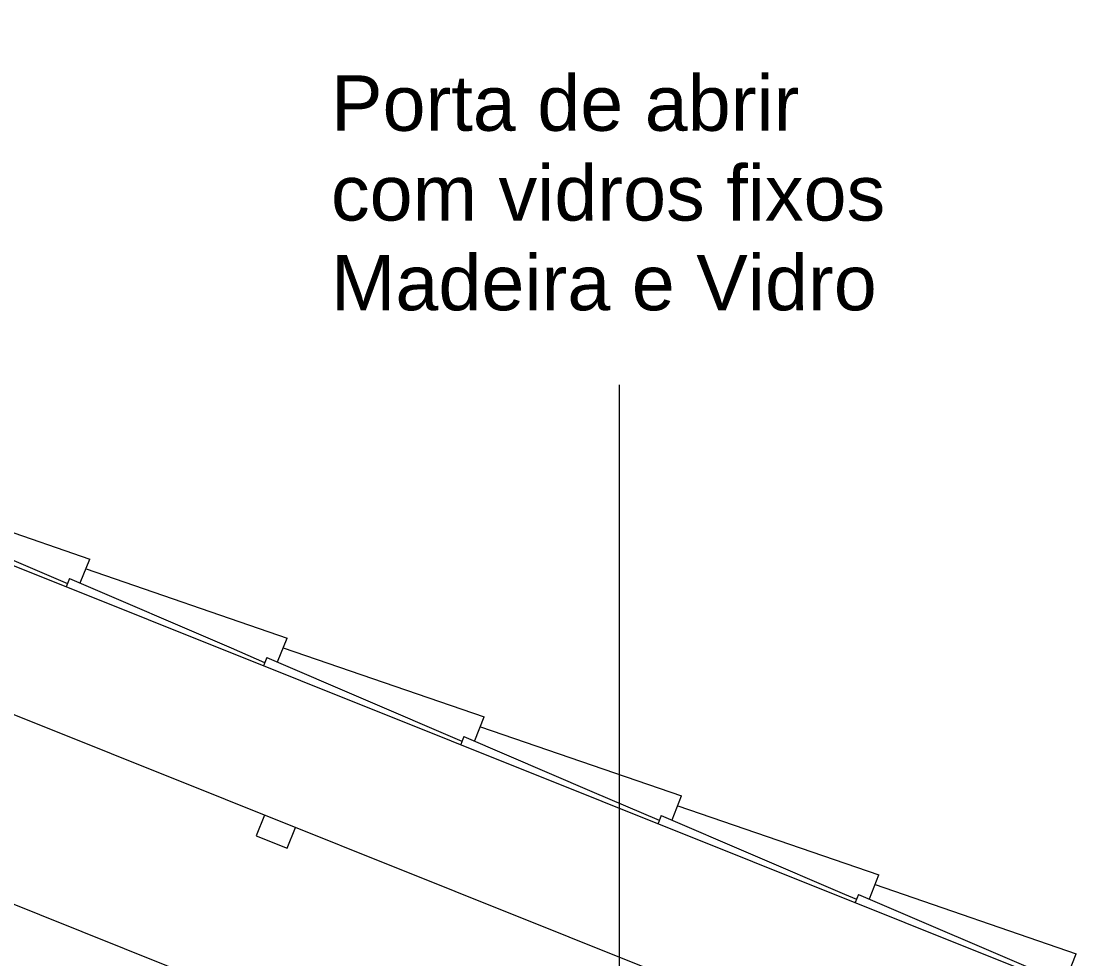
# Model space of a CAD drawing. Header units: millimetres. Extents: x -23755 to 62003, y -3000 to 6760.
# Drawn here: x 39941 to 41866, y 4748 to 6441 of the extents above; entities that cross this region are included whole.
import ezdxf

# ---------------------------------------------------------------- set-up
doc = ezdxf.new("R2010")
doc.units = ezdxf.units.MM
for name, color, linetype, lineweight in [('A-DOOR', 31, 'Continuous', 9), ('A-GLAZ-CURT', 52, 'Continuous', 9), ('A-GLAZ-CWMG', 51, 'Continuous', 9), ('A-ROOF-OTLN', 132, 'Continuous', 9), ('G-ANNO-TEXT', 231, 'Continuous', 9)]:
    doc.layers.add(name, color=color, linetype=linetype, lineweight=lineweight)
doc.styles.add('Arial_1', font='arial.ttf', dxfattribs={"height": 100})

# ---------------------------------------------------------------- blocks, each defined once
blk = doc.blocks.new('Rectangular Mullion - Terça-4255527-FACHADA FRONTAL')
at = {"layer": 'A-GLAZ-CWMG'}
for p, q in [((6602.9, 4513.6), (6588.1, 4476.4)), ((6643.8, 4454.2), (6658.6, 4491.3)), ((6588.1, 4476.4), (6643.8, 4454.2))]:
    blk.add_line(p, q, dxfattribs=at)
blk = doc.blocks.new('Porta inclinada - Porta inclinada Larissa-3958697-FACHADA FRONTAL')
at = {"layer": 'A-DOOR'}
blk.add_line((6280, 4300), (2915.6, 5646.5), dxfattribs=at)
blk = doc.blocks.new('COLONIAL BASE - COLONIAL BASE-V329-FACHADA FRONTAL')
at = {"layer": 'A-GLAZ-CURT'}
blk.add_line((6471.6, 4881.9), (6834.7, 4757), dxfattribs=at)
blk = doc.blocks.new('COLONIAL BASE - COLONIAL BASE-V328-FACHADA FRONTAL')
at = {"layer": 'A-GLAZ-CURT'}
blk.add_line((7184.6, 4596.7), (7548.1, 4471.7), dxfattribs=at)
blk = doc.blocks.new('COLONIAL BASE - COLONIAL BASE-V330-FACHADA FRONTAL')
at = {"layer": 'A-GLAZ-CURT'}
blk.add_line((5758.9, 5167), (6122.2, 5042.1), dxfattribs=at)
blk = doc.blocks.new('COLONIAL BASE - COLONIAL BASE-V331-FACHADA FRONTAL')
at = {"layer": 'A-GLAZ-CURT'}
blk.add_line((5402.2, 5309.6), (5765.4, 5184.7), dxfattribs=at)
blk = doc.blocks.new('COLONIAL BASE - COLONIAL BASE-V332-FACHADA FRONTAL')
at = {"layer": 'A-GLAZ-CURT'}
blk.add_line((5046.3, 5452), (5409.3, 5327.2), dxfattribs=at)
blk = doc.blocks.new('COLONIAL BASE - COLONIAL BASE-V341-FACHADA FRONTAL')
at = {"layer": 'A-GLAZ-CURT'}
for p, q in [((6471.6, 4881.9), (6835.2, 4756.9)), ((6441.9, 4864.2), (6436, 4849.4)), ((6441.9, 4864.2), (6794.8, 4712.8)), ((6818, 4714), (6835.2, 4756.9))]:
    blk.add_line(p, q, dxfattribs=at)
blk = doc.blocks.new('COLONIAL BASE - COLONIAL BASE-V342-FACHADA FRONTAL')
at = {"layer": 'A-GLAZ-CURT'}
for p, q in [((6115.2, 5024.4), (6478.7, 4899.5)), ((6085.4, 5006.8), (6079.5, 4992)), ((6085.4, 5006.8), (6416.5, 4864.8)), ((6461.4, 4856.4), (6478.7, 4899.5)), ((6416.5, 4864.8), (6438.4, 4855.4))]:
    blk.add_line(p, q, dxfattribs=at)
blk = doc.blocks.new('COLONIAL BASE - COLONIAL BASE-V343-FACHADA FRONTAL')
at = {"layer": 'A-GLAZ-CURT'}
for p, q in [((5758.9, 5167), (6122.2, 5042.1)), ((5728.9, 5149.4), (5723.2, 5135.1)), ((5728.9, 5149.4), (5960.2, 5050.2)), ((5960.2, 5050.2), (6081.6, 4998.1)), ((6105, 4998.9), (6122.2, 5042.1))]:
    blk.add_line(p, q, dxfattribs=at)
blk = doc.blocks.new('COLONIAL BASE - COLONIAL BASE-V344-FACHADA FRONTAL')
at = {"layer": 'A-GLAZ-CURT'}
for p, q in [((5402.2, 5309.6), (5765.7, 5184.6)), ((5372.5, 5292), (5366.6, 5277.2)), ((5372.5, 5292), (5725.1, 5140.7)), ((5748.7, 5142.1), (5765.7, 5184.6))]:
    blk.add_line(p, q, dxfattribs=at)
blk = doc.blocks.new('COLONIAL BASE - COLONIAL BASE-V345-FACHADA FRONTAL')
at = {"layer": 'A-GLAZ-CURT'}
for p, q in [((5046.3, 5452), (5409.3, 5327.2)), ((5016, 5434.5), (5010.1, 5419.8)), ((5016, 5434.5), (5308.3, 5309.2)), ((5392.1, 5284.3), (5409.3, 5327.2)), ((5308.3, 5309.2), (5368.8, 5283.2))]:
    blk.add_line(p, q, dxfattribs=at)
blk = doc.blocks.new('COLONIAL BASE - COLONIAL BASE-V339-FACHADA FRONTAL')
at = {"layer": 'A-GLAZ-CURT'}
for p, q in [((7184.6, 4596.7), (7548.1, 4471.7)), ((7154.8, 4579), (7148.9, 4564.3)), ((7154.8, 4579), (7507.8, 4427.6)), ((7530.9, 4428.6), (7548.1, 4471.7))]:
    blk.add_line(p, q, dxfattribs=at)

msp = doc.modelspace()

# ---------------------------------------------------------------- linework, layer by layer
at = {"layer": 'A-ROOF-OTLN'}
for p, q in [((42856.667, 4016.904), (36796.667, 6440.904)), ((39038.861, 5813.285), (42571.984, 4400.036))]:
    msp.add_line(p, q, dxfattribs=at)
at = {"layer": 'G-ANNO-TEXT', "color": 7}
msp.add_line((41021.738, 4385.361), (41021.738, 5784.547), dxfattribs=at)

# ---------------------------------------------------------------- block references
at = {"layer": 'A-DOOR'}
msp.add_blockref('Porta inclinada - Porta inclinada Larissa-3958697-FACHADA FRONTAL', (35012.047, 0), dxfattribs=at)
at = {"layer": 'A-GLAZ-CURT'}
for name, p in [('COLONIAL BASE - COLONIAL BASE-V339-FACHADA FRONTAL', (32516.753, 998.118)), ('COLONIAL BASE - COLONIAL BASE-V328-FACHADA FRONTAL', (32516.753, 998.118)), ('COLONIAL BASE - COLONIAL BASE-V328-FACHADA FRONTAL', (32516.753, 998.118)), ('COLONIAL BASE - COLONIAL BASE-V328-FACHADA FRONTAL', (32516.753, 998.118)), ('COLONIAL BASE - COLONIAL BASE-V328-FACHADA FRONTAL', (32516.753, 998.118)), ('COLONIAL BASE - COLONIAL BASE-V328-FACHADA FRONTAL', (32516.753, 998.118)), ('COLONIAL BASE - COLONIAL BASE-V328-FACHADA FRONTAL', (32516.753, 998.118)), ('COLONIAL BASE - COLONIAL BASE-V328-FACHADA FRONTAL', (32516.753, 998.118)), ('COLONIAL BASE - COLONIAL BASE-V328-FACHADA FRONTAL', (32516.753, 998.118)), ('COLONIAL BASE - COLONIAL BASE-V328-FACHADA FRONTAL', (32516.753, 998.118)), ('COLONIAL BASE - COLONIAL BASE-V328-FACHADA FRONTAL', (32516.753, 998.118)), ('COLONIAL BASE - COLONIAL BASE-V328-FACHADA FRONTAL', (32516.753, 998.118)), ('COLONIAL BASE - COLONIAL BASE-V328-FACHADA FRONTAL', (32516.753, 998.118)), ('COLONIAL BASE - COLONIAL BASE-V328-FACHADA FRONTAL', (32516.753, 998.118)), ('COLONIAL BASE - COLONIAL BASE-V328-FACHADA FRONTAL', (32516.753, 998.118)), ('COLONIAL BASE - COLONIAL BASE-V328-FACHADA FRONTAL', (32516.753, 998.118)), ('COLONIAL BASE - COLONIAL BASE-V328-FACHADA FRONTAL', (32516.753, 998.118)), ('COLONIAL BASE - COLONIAL BASE-V328-FACHADA FRONTAL', (32516.753, 998.118)), ('COLONIAL BASE - COLONIAL BASE-V328-FACHADA FRONTAL', (32516.753, 998.118)), ('COLONIAL BASE - COLONIAL BASE-V328-FACHADA FRONTAL', (32516.753, 998.118)), ('COLONIAL BASE - COLONIAL BASE-V328-FACHADA FRONTAL', (32516.753, 998.118)), ('COLONIAL BASE - COLONIAL BASE-V328-FACHADA FRONTAL', (32516.753, 998.118)), ('COLONIAL BASE - COLONIAL BASE-V328-FACHADA FRONTAL', (32516.753, 998.118)), ('COLONIAL BASE - COLONIAL BASE-V328-FACHADA FRONTAL', (32516.753, 998.118)), ('COLONIAL BASE - COLONIAL BASE-V328-FACHADA FRONTAL', (32516.753, 998.118)), ('COLONIAL BASE - COLONIAL BASE-V328-FACHADA FRONTAL', (32516.753, 998.118)), ('COLONIAL BASE - COLONIAL BASE-V328-FACHADA FRONTAL', (32516.753, 998.118)), ('COLONIAL BASE - COLONIAL BASE-V328-FACHADA FRONTAL', (32516.753, 998.118)), ('COLONIAL BASE - COLONIAL BASE-V328-FACHADA FRONTAL', (32516.753, 998.118)), ('COLONIAL BASE - COLONIAL BASE-V328-FACHADA FRONTAL', (32516.753, 998.118)), ('COLONIAL BASE - COLONIAL BASE-V328-FACHADA FRONTAL', (32516.753, 998.118)), ('COLONIAL BASE - COLONIAL BASE-V328-FACHADA FRONTAL', (32516.753, 998.118)), ('COLONIAL BASE - COLONIAL BASE-V328-FACHADA FRONTAL', (32516.753, 998.118)), ('COLONIAL BASE - COLONIAL BASE-V328-FACHADA FRONTAL', (32516.753, 998.118)), ('COLONIAL BASE - COLONIAL BASE-V328-FACHADA FRONTAL', (32516.753, 998.118)), ('COLONIAL BASE - COLONIAL BASE-V328-FACHADA FRONTAL', (32516.753, 998.118)), ('COLONIAL BASE - COLONIAL BASE-V328-FACHADA FRONTAL', (32516.753, 998.118)), ('COLONIAL BASE - COLONIAL BASE-V328-FACHADA FRONTAL', (32516.753, 998.118)), ('COLONIAL BASE - COLONIAL BASE-V328-FACHADA FRONTAL', (32516.753, 998.118)), ('COLONIAL BASE - COLONIAL BASE-V328-FACHADA FRONTAL', (32516.753, 998.118)), ('COLONIAL BASE - COLONIAL BASE-V328-FACHADA FRONTAL', (32516.753, 998.118)), ('COLONIAL BASE - COLONIAL BASE-V328-FACHADA FRONTAL', (32516.753, 998.118)), ('COLONIAL BASE - COLONIAL BASE-V328-FACHADA FRONTAL', (32516.753, 998.118)), ('COLONIAL BASE - COLONIAL BASE-V328-FACHADA FRONTAL', (32516.753, 998.118)), ('COLONIAL BASE - COLONIAL BASE-V328-FACHADA FRONTAL', (32516.753, 998.118)), ('COLONIAL BASE - COLONIAL BASE-V328-FACHADA FRONTAL', (32516.753, 998.118)), ('COLONIAL BASE - COLONIAL BASE-V328-FACHADA FRONTAL', (32516.753, 998.118)), ('COLONIAL BASE - COLONIAL BASE-V328-FACHADA FRONTAL', (32516.753, 998.118)), ('COLONIAL BASE - COLONIAL BASE-V328-FACHADA FRONTAL', (32516.753, 998.118)), ('COLONIAL BASE - COLONIAL BASE-V328-FACHADA FRONTAL', (32516.753, 998.118)), ('COLONIAL BASE - COLONIAL BASE-V328-FACHADA FRONTAL', (32516.753, 998.118)), ('COLONIAL BASE - COLONIAL BASE-V328-FACHADA FRONTAL', (32516.753, 998.118)), ('COLONIAL BASE - COLONIAL BASE-V328-FACHADA FRONTAL', (32516.753, 998.118)), ('COLONIAL BASE - COLONIAL BASE-V328-FACHADA FRONTAL', (32516.753, 998.118)), ('COLONIAL BASE - COLONIAL BASE-V328-FACHADA FRONTAL', (32516.753, 998.118)), ('COLONIAL BASE - COLONIAL BASE-V328-FACHADA FRONTAL', (32516.753, 998.118)), ('COLONIAL BASE - COLONIAL BASE-V328-FACHADA FRONTAL', (32516.753, 998.118)), ('COLONIAL BASE - COLONIAL BASE-V328-FACHADA FRONTAL', (32516.753, 998.118)), ('COLONIAL BASE - COLONIAL BASE-V328-FACHADA FRONTAL', (32516.753, 998.118)), ('COLONIAL BASE - COLONIAL BASE-V328-FACHADA FRONTAL', (32516.753, 998.118)), ('COLONIAL BASE - COLONIAL BASE-V328-FACHADA FRONTAL', (32516.753, 998.118)), ('COLONIAL BASE - COLONIAL BASE-V345-FACHADA FRONTAL', (35012.047, 0)), ('COLONIAL BASE - COLONIAL BASE-V332-FACHADA FRONTAL', (35012.047, 0)), ('COLONIAL BASE - COLONIAL BASE-V332-FACHADA FRONTAL', (35012.047, 0)), ('COLONIAL BASE - COLONIAL BASE-V332-FACHADA FRONTAL', (35012.047, 0)), ('COLONIAL BASE - COLONIAL BASE-V332-FACHADA FRONTAL', (35012.047, 0)), ('COLONIAL BASE - COLONIAL BASE-V332-FACHADA FRONTAL', (35012.047, 0)), ('COLONIAL BASE - COLONIAL BASE-V332-FACHADA FRONTAL', (35012.047, 0)), ('COLONIAL BASE - COLONIAL BASE-V332-FACHADA FRONTAL', (35012.047, 0)), ('COLONIAL BASE - COLONIAL BASE-V332-FACHADA FRONTAL', (35012.047, 0)), ('COLONIAL BASE - COLONIAL BASE-V332-FACHADA FRONTAL', (35012.047, 0)), ('COLONIAL BASE - COLONIAL BASE-V332-FACHADA FRONTAL', (35012.047, 0)), ('COLONIAL BASE - COLONIAL BASE-V332-FACHADA FRONTAL', (35012.047, 0)), ('COLONIAL BASE - COLONIAL BASE-V332-FACHADA FRONTAL', (35012.047, 0)), ('COLONIAL BASE - COLONIAL BASE-V332-FACHADA FRONTAL', (35012.047, 0)), ('COLONIAL BASE - COLONIAL BASE-V332-FACHADA FRONTAL', (35012.047, 0)), ('COLONIAL BASE - COLONIAL BASE-V332-FACHADA FRONTAL', (35012.047, 0)), ('COLONIAL BASE - COLONIAL BASE-V332-FACHADA FRONTAL', (35012.047, 0)), ('COLONIAL BASE - COLONIAL BASE-V332-FACHADA FRONTAL', (35012.047, 0)), ('COLONIAL BASE - COLONIAL BASE-V332-FACHADA FRONTAL', (35012.047, 0)), ('COLONIAL BASE - COLONIAL BASE-V332-FACHADA FRONTAL', (35012.047, 0)), ('COLONIAL BASE - COLONIAL BASE-V332-FACHADA FRONTAL', (35012.047, 0)), ('COLONIAL BASE - COLONIAL BASE-V332-FACHADA FRONTAL', (35012.047, 0)), ('COLONIAL BASE - COLONIAL BASE-V332-FACHADA FRONTAL', (35012.047, 0)), ('COLONIAL BASE - COLONIAL BASE-V332-FACHADA FRONTAL', (35012.047, 0)), ('COLONIAL BASE - COLONIAL BASE-V332-FACHADA FRONTAL', (35012.047, 0)), ('COLONIAL BASE - COLONIAL BASE-V332-FACHADA FRONTAL', (35012.047, 0)), ('COLONIAL BASE - COLONIAL BASE-V332-FACHADA FRONTAL', (35012.047, 0)), ('COLONIAL BASE - COLONIAL BASE-V332-FACHADA FRONTAL', (35012.047, 0)), ('COLONIAL BASE - COLONIAL BASE-V332-FACHADA FRONTAL', (35012.047, 0)), ('COLONIAL BASE - COLONIAL BASE-V332-FACHADA FRONTAL', (35012.047, 0)), ('COLONIAL BASE - COLONIAL BASE-V332-FACHADA FRONTAL', (35012.047, 0)), ('COLONIAL BASE - COLONIAL BASE-V332-FACHADA FRONTAL', (35012.047, 0)), ('COLONIAL BASE - COLONIAL BASE-V332-FACHADA FRONTAL', (35012.047, 0)), ('COLONIAL BASE - COLONIAL BASE-V332-FACHADA FRONTAL', (35012.047, 0)), ('COLONIAL BASE - COLONIAL BASE-V332-FACHADA FRONTAL', (35012.047, 0)), ('COLONIAL BASE - COLONIAL BASE-V332-FACHADA FRONTAL', (35012.047, 0)), ('COLONIAL BASE - COLONIAL BASE-V332-FACHADA FRONTAL', (35012.047, 0)), ('COLONIAL BASE - COLONIAL BASE-V332-FACHADA FRONTAL', (35012.047, 0)), ('COLONIAL BASE - COLONIAL BASE-V332-FACHADA FRONTAL', (35012.047, 0)), ('COLONIAL BASE - COLONIAL BASE-V332-FACHADA FRONTAL', (35012.047, 0)), ('COLONIAL BASE - COLONIAL BASE-V332-FACHADA FRONTAL', (35012.047, 0)), ('COLONIAL BASE - COLONIAL BASE-V332-FACHADA FRONTAL', (35012.047, 0)), ('COLONIAL BASE - COLONIAL BASE-V332-FACHADA FRONTAL', (35012.047, 0)), ('COLONIAL BASE - COLONIAL BASE-V332-FACHADA FRONTAL', (35012.047, 0)), ('COLONIAL BASE - COLONIAL BASE-V332-FACHADA FRONTAL', (35012.047, 0)), ('COLONIAL BASE - COLONIAL BASE-V332-FACHADA FRONTAL', (35012.047, 0)), ('COLONIAL BASE - COLONIAL BASE-V332-FACHADA FRONTAL', (35012.047, 0)), ('COLONIAL BASE - COLONIAL BASE-V332-FACHADA FRONTAL', (35012.047, 0)), ('COLONIAL BASE - COLONIAL BASE-V332-FACHADA FRONTAL', (35012.047, 0)), ('COLONIAL BASE - COLONIAL BASE-V332-FACHADA FRONTAL', (35012.047, 0)), ('COLONIAL BASE - COLONIAL BASE-V332-FACHADA FRONTAL', (35012.047, 0)), ('COLONIAL BASE - COLONIAL BASE-V332-FACHADA FRONTAL', (35012.047, 0)), ('COLONIAL BASE - COLONIAL BASE-V332-FACHADA FRONTAL', (35012.047, 0)), ('COLONIAL BASE - COLONIAL BASE-V332-FACHADA FRONTAL', (35012.047, 0)), ('COLONIAL BASE - COLONIAL BASE-V332-FACHADA FRONTAL', (35012.047, 0)), ('COLONIAL BASE - COLONIAL BASE-V332-FACHADA FRONTAL', (35012.047, 0)), ('COLONIAL BASE - COLONIAL BASE-V332-FACHADA FRONTAL', (35012.047, 0)), ('COLONIAL BASE - COLONIAL BASE-V332-FACHADA FRONTAL', (35012.047, 0)), ('COLONIAL BASE - COLONIAL BASE-V332-FACHADA FRONTAL', (35012.047, 0)), ('COLONIAL BASE - COLONIAL BASE-V332-FACHADA FRONTAL', (35012.047, 0)), ('COLONIAL BASE - COLONIAL BASE-V332-FACHADA FRONTAL', (35012.047, 0)), ('COLONIAL BASE - COLONIAL BASE-V344-FACHADA FRONTAL', (35012.047, 0)), ('COLONIAL BASE - COLONIAL BASE-V331-FACHADA FRONTAL', (35012.047, 0)), ('COLONIAL BASE - COLONIAL BASE-V331-FACHADA FRONTAL', (35012.047, 0)), ('COLONIAL BASE - COLONIAL BASE-V331-FACHADA FRONTAL', (35012.047, 0)), ('COLONIAL BASE - COLONIAL BASE-V331-FACHADA FRONTAL', (35012.047, 0)), ('COLONIAL BASE - COLONIAL BASE-V331-FACHADA FRONTAL', (35012.047, 0)), ('COLONIAL BASE - COLONIAL BASE-V331-FACHADA FRONTAL', (35012.047, 0)), ('COLONIAL BASE - COLONIAL BASE-V331-FACHADA FRONTAL', (35012.047, 0)), ('COLONIAL BASE - COLONIAL BASE-V331-FACHADA FRONTAL', (35012.047, 0)), ('COLONIAL BASE - COLONIAL BASE-V331-FACHADA FRONTAL', (35012.047, 0)), ('COLONIAL BASE - COLONIAL BASE-V331-FACHADA FRONTAL', (35012.047, 0)), ('COLONIAL BASE - COLONIAL BASE-V331-FACHADA FRONTAL', (35012.047, 0)), ('COLONIAL BASE - COLONIAL BASE-V331-FACHADA FRONTAL', (35012.047, 0)), ('COLONIAL BASE - COLONIAL BASE-V331-FACHADA FRONTAL', (35012.047, 0)), ('COLONIAL BASE - COLONIAL BASE-V331-FACHADA FRONTAL', (35012.047, 0)), ('COLONIAL BASE - COLONIAL BASE-V331-FACHADA FRONTAL', (35012.047, 0)), ('COLONIAL BASE - COLONIAL BASE-V331-FACHADA FRONTAL', (35012.047, 0)), ('COLONIAL BASE - COLONIAL BASE-V331-FACHADA FRONTAL', (35012.047, 0)), ('COLONIAL BASE - COLONIAL BASE-V331-FACHADA FRONTAL', (35012.047, 0)), ('COLONIAL BASE - COLONIAL BASE-V331-FACHADA FRONTAL', (35012.047, 0)), ('COLONIAL BASE - COLONIAL BASE-V331-FACHADA FRONTAL', (35012.047, 0)), ('COLONIAL BASE - COLONIAL BASE-V331-FACHADA FRONTAL', (35012.047, 0)), ('COLONIAL BASE - COLONIAL BASE-V331-FACHADA FRONTAL', (35012.047, 0)), ('COLONIAL BASE - COLONIAL BASE-V331-FACHADA FRONTAL', (35012.047, 0)), ('COLONIAL BASE - COLONIAL BASE-V331-FACHADA FRONTAL', (35012.047, 0)), ('COLONIAL BASE - COLONIAL BASE-V331-FACHADA FRONTAL', (35012.047, 0)), ('COLONIAL BASE - COLONIAL BASE-V331-FACHADA FRONTAL', (35012.047, 0)), ('COLONIAL BASE - COLONIAL BASE-V331-FACHADA FRONTAL', (35012.047, 0)), ('COLONIAL BASE - COLONIAL BASE-V331-FACHADA FRONTAL', (35012.047, 0)), ('COLONIAL BASE - COLONIAL BASE-V331-FACHADA FRONTAL', (35012.047, 0)), ('COLONIAL BASE - COLONIAL BASE-V331-FACHADA FRONTAL', (35012.047, 0)), ('COLONIAL BASE - COLONIAL BASE-V331-FACHADA FRONTAL', (35012.047, 0)), ('COLONIAL BASE - COLONIAL BASE-V331-FACHADA FRONTAL', (35012.047, 0)), ('COLONIAL BASE - COLONIAL BASE-V331-FACHADA FRONTAL', (35012.047, 0)), ('COLONIAL BASE - COLONIAL BASE-V331-FACHADA FRONTAL', (35012.047, 0)), ('COLONIAL BASE - COLONIAL BASE-V331-FACHADA FRONTAL', (35012.047, 0)), ('COLONIAL BASE - COLONIAL BASE-V331-FACHADA FRONTAL', (35012.047, 0)), ('COLONIAL BASE - COLONIAL BASE-V331-FACHADA FRONTAL', (35012.047, 0)), ('COLONIAL BASE - COLONIAL BASE-V331-FACHADA FRONTAL', (35012.047, 0)), ('COLONIAL BASE - COLONIAL BASE-V331-FACHADA FRONTAL', (35012.047, 0)), ('COLONIAL BASE - COLONIAL BASE-V331-FACHADA FRONTAL', (35012.047, 0)), ('COLONIAL BASE - COLONIAL BASE-V331-FACHADA FRONTAL', (35012.047, 0)), ('COLONIAL BASE - COLONIAL BASE-V331-FACHADA FRONTAL', (35012.047, 0)), ('COLONIAL BASE - COLONIAL BASE-V331-FACHADA FRONTAL', (35012.047, 0)), ('COLONIAL BASE - COLONIAL BASE-V331-FACHADA FRONTAL', (35012.047, 0)), ('COLONIAL BASE - COLONIAL BASE-V331-FACHADA FRONTAL', (35012.047, 0)), ('COLONIAL BASE - COLONIAL BASE-V331-FACHADA FRONTAL', (35012.047, 0)), ('COLONIAL BASE - COLONIAL BASE-V331-FACHADA FRONTAL', (35012.047, 0)), ('COLONIAL BASE - COLONIAL BASE-V331-FACHADA FRONTAL', (35012.047, 0)), ('COLONIAL BASE - COLONIAL BASE-V331-FACHADA FRONTAL', (35012.047, 0)), ('COLONIAL BASE - COLONIAL BASE-V331-FACHADA FRONTAL', (35012.047, 0)), ('COLONIAL BASE - COLONIAL BASE-V331-FACHADA FRONTAL', (35012.047, 0)), ('COLONIAL BASE - COLONIAL BASE-V331-FACHADA FRONTAL', (35012.047, 0)), ('COLONIAL BASE - COLONIAL BASE-V331-FACHADA FRONTAL', (35012.047, 0)), ('COLONIAL BASE - COLONIAL BASE-V331-FACHADA FRONTAL', (35012.047, 0)), ('COLONIAL BASE - COLONIAL BASE-V331-FACHADA FRONTAL', (35012.047, 0)), ('COLONIAL BASE - COLONIAL BASE-V331-FACHADA FRONTAL', (35012.047, 0)), ('COLONIAL BASE - COLONIAL BASE-V331-FACHADA FRONTAL', (35012.047, 0)), ('COLONIAL BASE - COLONIAL BASE-V331-FACHADA FRONTAL', (35012.047, 0)), ('COLONIAL BASE - COLONIAL BASE-V331-FACHADA FRONTAL', (35012.047, 0)), ('COLONIAL BASE - COLONIAL BASE-V331-FACHADA FRONTAL', (35012.047, 0)), ('COLONIAL BASE - COLONIAL BASE-V343-FACHADA FRONTAL', (35012.047, 0)), ('COLONIAL BASE - COLONIAL BASE-V330-FACHADA FRONTAL', (35012.047, 0)), ('COLONIAL BASE - COLONIAL BASE-V330-FACHADA FRONTAL', (35012.047, 0)), ('COLONIAL BASE - COLONIAL BASE-V330-FACHADA FRONTAL', (35012.047, 0)), ('COLONIAL BASE - COLONIAL BASE-V330-FACHADA FRONTAL', (35012.047, 0)), ('COLONIAL BASE - COLONIAL BASE-V330-FACHADA FRONTAL', (35012.047, 0)), ('COLONIAL BASE - COLONIAL BASE-V330-FACHADA FRONTAL', (35012.047, 0)), ('COLONIAL BASE - COLONIAL BASE-V330-FACHADA FRONTAL', (35012.047, 0)), ('COLONIAL BASE - COLONIAL BASE-V330-FACHADA FRONTAL', (35012.047, 0)), ('COLONIAL BASE - COLONIAL BASE-V330-FACHADA FRONTAL', (35012.047, 0)), ('COLONIAL BASE - COLONIAL BASE-V330-FACHADA FRONTAL', (35012.047, 0)), ('COLONIAL BASE - COLONIAL BASE-V330-FACHADA FRONTAL', (35012.047, 0)), ('COLONIAL BASE - COLONIAL BASE-V330-FACHADA FRONTAL', (35012.047, 0)), ('COLONIAL BASE - COLONIAL BASE-V330-FACHADA FRONTAL', (35012.047, 0)), ('COLONIAL BASE - COLONIAL BASE-V330-FACHADA FRONTAL', (35012.047, 0)), ('COLONIAL BASE - COLONIAL BASE-V330-FACHADA FRONTAL', (35012.047, 0)), ('COLONIAL BASE - COLONIAL BASE-V330-FACHADA FRONTAL', (35012.047, 0)), ('COLONIAL BASE - COLONIAL BASE-V330-FACHADA FRONTAL', (35012.047, 0)), ('COLONIAL BASE - COLONIAL BASE-V330-FACHADA FRONTAL', (35012.047, 0)), ('COLONIAL BASE - COLONIAL BASE-V330-FACHADA FRONTAL', (35012.047, 0)), ('COLONIAL BASE - COLONIAL BASE-V330-FACHADA FRONTAL', (35012.047, 0)), ('COLONIAL BASE - COLONIAL BASE-V330-FACHADA FRONTAL', (35012.047, 0)), ('COLONIAL BASE - COLONIAL BASE-V330-FACHADA FRONTAL', (35012.047, 0)), ('COLONIAL BASE - COLONIAL BASE-V330-FACHADA FRONTAL', (35012.047, 0)), ('COLONIAL BASE - COLONIAL BASE-V330-FACHADA FRONTAL', (35012.047, 0)), ('COLONIAL BASE - COLONIAL BASE-V330-FACHADA FRONTAL', (35012.047, 0)), ('COLONIAL BASE - COLONIAL BASE-V330-FACHADA FRONTAL', (35012.047, 0)), ('COLONIAL BASE - COLONIAL BASE-V330-FACHADA FRONTAL', (35012.047, 0)), ('COLONIAL BASE - COLONIAL BASE-V330-FACHADA FRONTAL', (35012.047, 0)), ('COLONIAL BASE - COLONIAL BASE-V330-FACHADA FRONTAL', (35012.047, 0)), ('COLONIAL BASE - COLONIAL BASE-V330-FACHADA FRONTAL', (35012.047, 0)), ('COLONIAL BASE - COLONIAL BASE-V330-FACHADA FRONTAL', (35012.047, 0)), ('COLONIAL BASE - COLONIAL BASE-V330-FACHADA FRONTAL', (35012.047, 0)), ('COLONIAL BASE - COLONIAL BASE-V330-FACHADA FRONTAL', (35012.047, 0)), ('COLONIAL BASE - COLONIAL BASE-V330-FACHADA FRONTAL', (35012.047, 0)), ('COLONIAL BASE - COLONIAL BASE-V330-FACHADA FRONTAL', (35012.047, 0)), ('COLONIAL BASE - COLONIAL BASE-V330-FACHADA FRONTAL', (35012.047, 0)), ('COLONIAL BASE - COLONIAL BASE-V330-FACHADA FRONTAL', (35012.047, 0)), ('COLONIAL BASE - COLONIAL BASE-V330-FACHADA FRONTAL', (35012.047, 0)), ('COLONIAL BASE - COLONIAL BASE-V330-FACHADA FRONTAL', (35012.047, 0)), ('COLONIAL BASE - COLONIAL BASE-V330-FACHADA FRONTAL', (35012.047, 0)), ('COLONIAL BASE - COLONIAL BASE-V330-FACHADA FRONTAL', (35012.047, 0)), ('COLONIAL BASE - COLONIAL BASE-V330-FACHADA FRONTAL', (35012.047, 0)), ('COLONIAL BASE - COLONIAL BASE-V330-FACHADA FRONTAL', (35012.047, 0)), ('COLONIAL BASE - COLONIAL BASE-V330-FACHADA FRONTAL', (35012.047, 0)), ('COLONIAL BASE - COLONIAL BASE-V330-FACHADA FRONTAL', (35012.047, 0)), ('COLONIAL BASE - COLONIAL BASE-V330-FACHADA FRONTAL', (35012.047, 0)), ('COLONIAL BASE - COLONIAL BASE-V330-FACHADA FRONTAL', (35012.047, 0)), ('COLONIAL BASE - COLONIAL BASE-V330-FACHADA FRONTAL', (35012.047, 0)), ('COLONIAL BASE - COLONIAL BASE-V330-FACHADA FRONTAL', (35012.047, 0)), ('COLONIAL BASE - COLONIAL BASE-V330-FACHADA FRONTAL', (35012.047, 0)), ('COLONIAL BASE - COLONIAL BASE-V330-FACHADA FRONTAL', (35012.047, 0)), ('COLONIAL BASE - COLONIAL BASE-V330-FACHADA FRONTAL', (35012.047, 0)), ('COLONIAL BASE - COLONIAL BASE-V330-FACHADA FRONTAL', (35012.047, 0)), ('COLONIAL BASE - COLONIAL BASE-V330-FACHADA FRONTAL', (35012.047, 0)), ('COLONIAL BASE - COLONIAL BASE-V330-FACHADA FRONTAL', (35012.047, 0)), ('COLONIAL BASE - COLONIAL BASE-V330-FACHADA FRONTAL', (35012.047, 0)), ('COLONIAL BASE - COLONIAL BASE-V330-FACHADA FRONTAL', (35012.047, 0)), ('COLONIAL BASE - COLONIAL BASE-V330-FACHADA FRONTAL', (35012.047, 0)), ('COLONIAL BASE - COLONIAL BASE-V330-FACHADA FRONTAL', (35012.047, 0)), ('COLONIAL BASE - COLONIAL BASE-V330-FACHADA FRONTAL', (35012.047, 0)), ('COLONIAL BASE - COLONIAL BASE-V342-FACHADA FRONTAL', (35012.047, 0)), ('COLONIAL BASE - COLONIAL BASE-V328-FACHADA FRONTAL', (33942.635, 427.765)), ('COLONIAL BASE - COLONIAL BASE-V328-FACHADA FRONTAL', (33942.635, 427.765)), ('COLONIAL BASE - COLONIAL BASE-V328-FACHADA FRONTAL', (33942.635, 427.765)), ('COLONIAL BASE - COLONIAL BASE-V328-FACHADA FRONTAL', (33942.635, 427.765)), ('COLONIAL BASE - COLONIAL BASE-V328-FACHADA FRONTAL', (33942.635, 427.765)), ('COLONIAL BASE - COLONIAL BASE-V328-FACHADA FRONTAL', (33942.635, 427.765)), ('COLONIAL BASE - COLONIAL BASE-V328-FACHADA FRONTAL', (33942.635, 427.765)), ('COLONIAL BASE - COLONIAL BASE-V328-FACHADA FRONTAL', (33942.635, 427.765)), ('COLONIAL BASE - COLONIAL BASE-V328-FACHADA FRONTAL', (33942.635, 427.765)), ('COLONIAL BASE - COLONIAL BASE-V328-FACHADA FRONTAL', (33942.635, 427.765)), ('COLONIAL BASE - COLONIAL BASE-V328-FACHADA FRONTAL', (33942.635, 427.765)), ('COLONIAL BASE - COLONIAL BASE-V328-FACHADA FRONTAL', (33942.635, 427.765)), ('COLONIAL BASE - COLONIAL BASE-V328-FACHADA FRONTAL', (33942.635, 427.765)), ('COLONIAL BASE - COLONIAL BASE-V328-FACHADA FRONTAL', (33942.635, 427.765)), ('COLONIAL BASE - COLONIAL BASE-V328-FACHADA FRONTAL', (33942.635, 427.765)), ('COLONIAL BASE - COLONIAL BASE-V328-FACHADA FRONTAL', (33942.635, 427.765)), ('COLONIAL BASE - COLONIAL BASE-V328-FACHADA FRONTAL', (33942.635, 427.765)), ('COLONIAL BASE - COLONIAL BASE-V328-FACHADA FRONTAL', (33942.635, 427.765)), ('COLONIAL BASE - COLONIAL BASE-V328-FACHADA FRONTAL', (33942.635, 427.765)), ('COLONIAL BASE - COLONIAL BASE-V328-FACHADA FRONTAL', (33942.635, 427.765)), ('COLONIAL BASE - COLONIAL BASE-V328-FACHADA FRONTAL', (33942.635, 427.765)), ('COLONIAL BASE - COLONIAL BASE-V328-FACHADA FRONTAL', (33942.635, 427.765)), ('COLONIAL BASE - COLONIAL BASE-V328-FACHADA FRONTAL', (33942.635, 427.765)), ('COLONIAL BASE - COLONIAL BASE-V328-FACHADA FRONTAL', (33942.635, 427.765)), ('COLONIAL BASE - COLONIAL BASE-V328-FACHADA FRONTAL', (33942.635, 427.765)), ('COLONIAL BASE - COLONIAL BASE-V328-FACHADA FRONTAL', (33942.635, 427.765)), ('COLONIAL BASE - COLONIAL BASE-V328-FACHADA FRONTAL', (33942.635, 427.765)), ('COLONIAL BASE - COLONIAL BASE-V328-FACHADA FRONTAL', (33942.635, 427.765)), ('COLONIAL BASE - COLONIAL BASE-V328-FACHADA FRONTAL', (33942.635, 427.765)), ('COLONIAL BASE - COLONIAL BASE-V328-FACHADA FRONTAL', (33942.635, 427.765)), ('COLONIAL BASE - COLONIAL BASE-V328-FACHADA FRONTAL', (33942.635, 427.765)), ('COLONIAL BASE - COLONIAL BASE-V328-FACHADA FRONTAL', (33942.635, 427.765)), ('COLONIAL BASE - COLONIAL BASE-V328-FACHADA FRONTAL', (33942.635, 427.765)), ('COLONIAL BASE - COLONIAL BASE-V328-FACHADA FRONTAL', (33942.635, 427.765)), ('COLONIAL BASE - COLONIAL BASE-V328-FACHADA FRONTAL', (33942.635, 427.765)), ('COLONIAL BASE - COLONIAL BASE-V328-FACHADA FRONTAL', (33942.635, 427.765)), ('COLONIAL BASE - COLONIAL BASE-V328-FACHADA FRONTAL', (33942.635, 427.765)), ('COLONIAL BASE - COLONIAL BASE-V328-FACHADA FRONTAL', (33942.635, 427.765)), ('COLONIAL BASE - COLONIAL BASE-V328-FACHADA FRONTAL', (33942.635, 427.765)), ('COLONIAL BASE - COLONIAL BASE-V328-FACHADA FRONTAL', (33942.635, 427.765)), ('COLONIAL BASE - COLONIAL BASE-V328-FACHADA FRONTAL', (33942.635, 427.765)), ('COLONIAL BASE - COLONIAL BASE-V328-FACHADA FRONTAL', (33942.635, 427.765)), ('COLONIAL BASE - COLONIAL BASE-V328-FACHADA FRONTAL', (33942.635, 427.765)), ('COLONIAL BASE - COLONIAL BASE-V328-FACHADA FRONTAL', (33942.635, 427.765)), ('COLONIAL BASE - COLONIAL BASE-V328-FACHADA FRONTAL', (33942.635, 427.765)), ('COLONIAL BASE - COLONIAL BASE-V328-FACHADA FRONTAL', (33942.635, 427.765)), ('COLONIAL BASE - COLONIAL BASE-V328-FACHADA FRONTAL', (33942.635, 427.765)), ('COLONIAL BASE - COLONIAL BASE-V328-FACHADA FRONTAL', (33942.635, 427.765)), ('COLONIAL BASE - COLONIAL BASE-V328-FACHADA FRONTAL', (33942.635, 427.765)), ('COLONIAL BASE - COLONIAL BASE-V328-FACHADA FRONTAL', (33942.635, 427.765)), ('COLONIAL BASE - COLONIAL BASE-V328-FACHADA FRONTAL', (33942.635, 427.765)), ('COLONIAL BASE - COLONIAL BASE-V328-FACHADA FRONTAL', (33942.635, 427.765)), ('COLONIAL BASE - COLONIAL BASE-V328-FACHADA FRONTAL', (33942.635, 427.765)), ('COLONIAL BASE - COLONIAL BASE-V328-FACHADA FRONTAL', (33942.635, 427.765)), ('COLONIAL BASE - COLONIAL BASE-V328-FACHADA FRONTAL', (33942.635, 427.765)), ('COLONIAL BASE - COLONIAL BASE-V328-FACHADA FRONTAL', (33942.635, 427.765)), ('COLONIAL BASE - COLONIAL BASE-V328-FACHADA FRONTAL', (33942.635, 427.765)), ('COLONIAL BASE - COLONIAL BASE-V328-FACHADA FRONTAL', (33942.635, 427.765)), ('COLONIAL BASE - COLONIAL BASE-V328-FACHADA FRONTAL', (33942.635, 427.765)), ('COLONIAL BASE - COLONIAL BASE-V328-FACHADA FRONTAL', (33942.635, 427.765)), ('COLONIAL BASE - COLONIAL BASE-V341-FACHADA FRONTAL', (35012.047, 0)), ('COLONIAL BASE - COLONIAL BASE-V329-FACHADA FRONTAL', (35012.047, 0)), ('COLONIAL BASE - COLONIAL BASE-V329-FACHADA FRONTAL', (35012.047, 0)), ('COLONIAL BASE - COLONIAL BASE-V329-FACHADA FRONTAL', (35012.047, 0)), ('COLONIAL BASE - COLONIAL BASE-V329-FACHADA FRONTAL', (35012.047, 0)), ('COLONIAL BASE - COLONIAL BASE-V329-FACHADA FRONTAL', (35012.047, 0)), ('COLONIAL BASE - COLONIAL BASE-V329-FACHADA FRONTAL', (35012.047, 0)), ('COLONIAL BASE - COLONIAL BASE-V329-FACHADA FRONTAL', (35012.047, 0)), ('COLONIAL BASE - COLONIAL BASE-V329-FACHADA FRONTAL', (35012.047, 0)), ('COLONIAL BASE - COLONIAL BASE-V329-FACHADA FRONTAL', (35012.047, 0)), ('COLONIAL BASE - COLONIAL BASE-V329-FACHADA FRONTAL', (35012.047, 0)), ('COLONIAL BASE - COLONIAL BASE-V329-FACHADA FRONTAL', (35012.047, 0)), ('COLONIAL BASE - COLONIAL BASE-V329-FACHADA FRONTAL', (35012.047, 0)), ('COLONIAL BASE - COLONIAL BASE-V329-FACHADA FRONTAL', (35012.047, 0)), ('COLONIAL BASE - COLONIAL BASE-V329-FACHADA FRONTAL', (35012.047, 0)), ('COLONIAL BASE - COLONIAL BASE-V329-FACHADA FRONTAL', (35012.047, 0)), ('COLONIAL BASE - COLONIAL BASE-V329-FACHADA FRONTAL', (35012.047, 0)), ('COLONIAL BASE - COLONIAL BASE-V329-FACHADA FRONTAL', (35012.047, 0)), ('COLONIAL BASE - COLONIAL BASE-V329-FACHADA FRONTAL', (35012.047, 0)), ('COLONIAL BASE - COLONIAL BASE-V329-FACHADA FRONTAL', (35012.047, 0)), ('COLONIAL BASE - COLONIAL BASE-V329-FACHADA FRONTAL', (35012.047, 0)), ('COLONIAL BASE - COLONIAL BASE-V329-FACHADA FRONTAL', (35012.047, 0)), ('COLONIAL BASE - COLONIAL BASE-V329-FACHADA FRONTAL', (35012.047, 0)), ('COLONIAL BASE - COLONIAL BASE-V329-FACHADA FRONTAL', (35012.047, 0)), ('COLONIAL BASE - COLONIAL BASE-V329-FACHADA FRONTAL', (35012.047, 0)), ('COLONIAL BASE - COLONIAL BASE-V329-FACHADA FRONTAL', (35012.047, 0)), ('COLONIAL BASE - COLONIAL BASE-V329-FACHADA FRONTAL', (35012.047, 0)), ('COLONIAL BASE - COLONIAL BASE-V329-FACHADA FRONTAL', (35012.047, 0)), ('COLONIAL BASE - COLONIAL BASE-V329-FACHADA FRONTAL', (35012.047, 0)), ('COLONIAL BASE - COLONIAL BASE-V329-FACHADA FRONTAL', (35012.047, 0)), ('COLONIAL BASE - COLONIAL BASE-V329-FACHADA FRONTAL', (35012.047, 0)), ('COLONIAL BASE - COLONIAL BASE-V329-FACHADA FRONTAL', (35012.047, 0)), ('COLONIAL BASE - COLONIAL BASE-V329-FACHADA FRONTAL', (35012.047, 0)), ('COLONIAL BASE - COLONIAL BASE-V329-FACHADA FRONTAL', (35012.047, 0)), ('COLONIAL BASE - COLONIAL BASE-V329-FACHADA FRONTAL', (35012.047, 0)), ('COLONIAL BASE - COLONIAL BASE-V329-FACHADA FRONTAL', (35012.047, 0)), ('COLONIAL BASE - COLONIAL BASE-V329-FACHADA FRONTAL', (35012.047, 0)), ('COLONIAL BASE - COLONIAL BASE-V329-FACHADA FRONTAL', (35012.047, 0)), ('COLONIAL BASE - COLONIAL BASE-V329-FACHADA FRONTAL', (35012.047, 0)), ('COLONIAL BASE - COLONIAL BASE-V329-FACHADA FRONTAL', (35012.047, 0)), ('COLONIAL BASE - COLONIAL BASE-V329-FACHADA FRONTAL', (35012.047, 0)), ('COLONIAL BASE - COLONIAL BASE-V329-FACHADA FRONTAL', (35012.047, 0)), ('COLONIAL BASE - COLONIAL BASE-V329-FACHADA FRONTAL', (35012.047, 0)), ('COLONIAL BASE - COLONIAL BASE-V329-FACHADA FRONTAL', (35012.047, 0)), ('COLONIAL BASE - COLONIAL BASE-V329-FACHADA FRONTAL', (35012.047, 0)), ('COLONIAL BASE - COLONIAL BASE-V329-FACHADA FRONTAL', (35012.047, 0)), ('COLONIAL BASE - COLONIAL BASE-V329-FACHADA FRONTAL', (35012.047, 0)), ('COLONIAL BASE - COLONIAL BASE-V329-FACHADA FRONTAL', (35012.047, 0)), ('COLONIAL BASE - COLONIAL BASE-V329-FACHADA FRONTAL', (35012.047, 0)), ('COLONIAL BASE - COLONIAL BASE-V329-FACHADA FRONTAL', (35012.047, 0)), ('COLONIAL BASE - COLONIAL BASE-V329-FACHADA FRONTAL', (35012.047, 0)), ('COLONIAL BASE - COLONIAL BASE-V329-FACHADA FRONTAL', (35012.047, 0)), ('COLONIAL BASE - COLONIAL BASE-V329-FACHADA FRONTAL', (35012.047, 0)), ('COLONIAL BASE - COLONIAL BASE-V329-FACHADA FRONTAL', (35012.047, 0)), ('COLONIAL BASE - COLONIAL BASE-V329-FACHADA FRONTAL', (35012.047, 0)), ('COLONIAL BASE - COLONIAL BASE-V329-FACHADA FRONTAL', (35012.047, 0)), ('COLONIAL BASE - COLONIAL BASE-V329-FACHADA FRONTAL', (35012.047, 0)), ('COLONIAL BASE - COLONIAL BASE-V329-FACHADA FRONTAL', (35012.047, 0)), ('COLONIAL BASE - COLONIAL BASE-V329-FACHADA FRONTAL', (35012.047, 0)), ('COLONIAL BASE - COLONIAL BASE-V329-FACHADA FRONTAL', (35012.047, 0)), ('COLONIAL BASE - COLONIAL BASE-V329-FACHADA FRONTAL', (35012.047, 0))]:
    msp.add_blockref(name, p, dxfattribs=at)
at = {"layer": 'A-GLAZ-CWMG'}
msp.add_blockref('Rectangular Mullion - Terça-4255527-FACHADA FRONTAL', (33777.764, 493.713), dxfattribs=at)

# ---------------------------------------------------------------- texts
at = {"layer": 'G-ANNO-TEXT', "color": 7, "char_height": 100, "attachment_point": 1, "style": 'Arial_1'}
for s, insert, width in [('Porta de abrir', (40500.738, 6343.163), 1046.20219), ('com vidros fixos', (40500.738, 6181.106), 1258.64937), ('Madeira e Vidro', (40500.738, 6019.048), 1218.565)]:
    msp.add_mtext(s, dxfattribs=dict(at, insert=insert, width=width))

doc.saveas('drawing.dxf')
